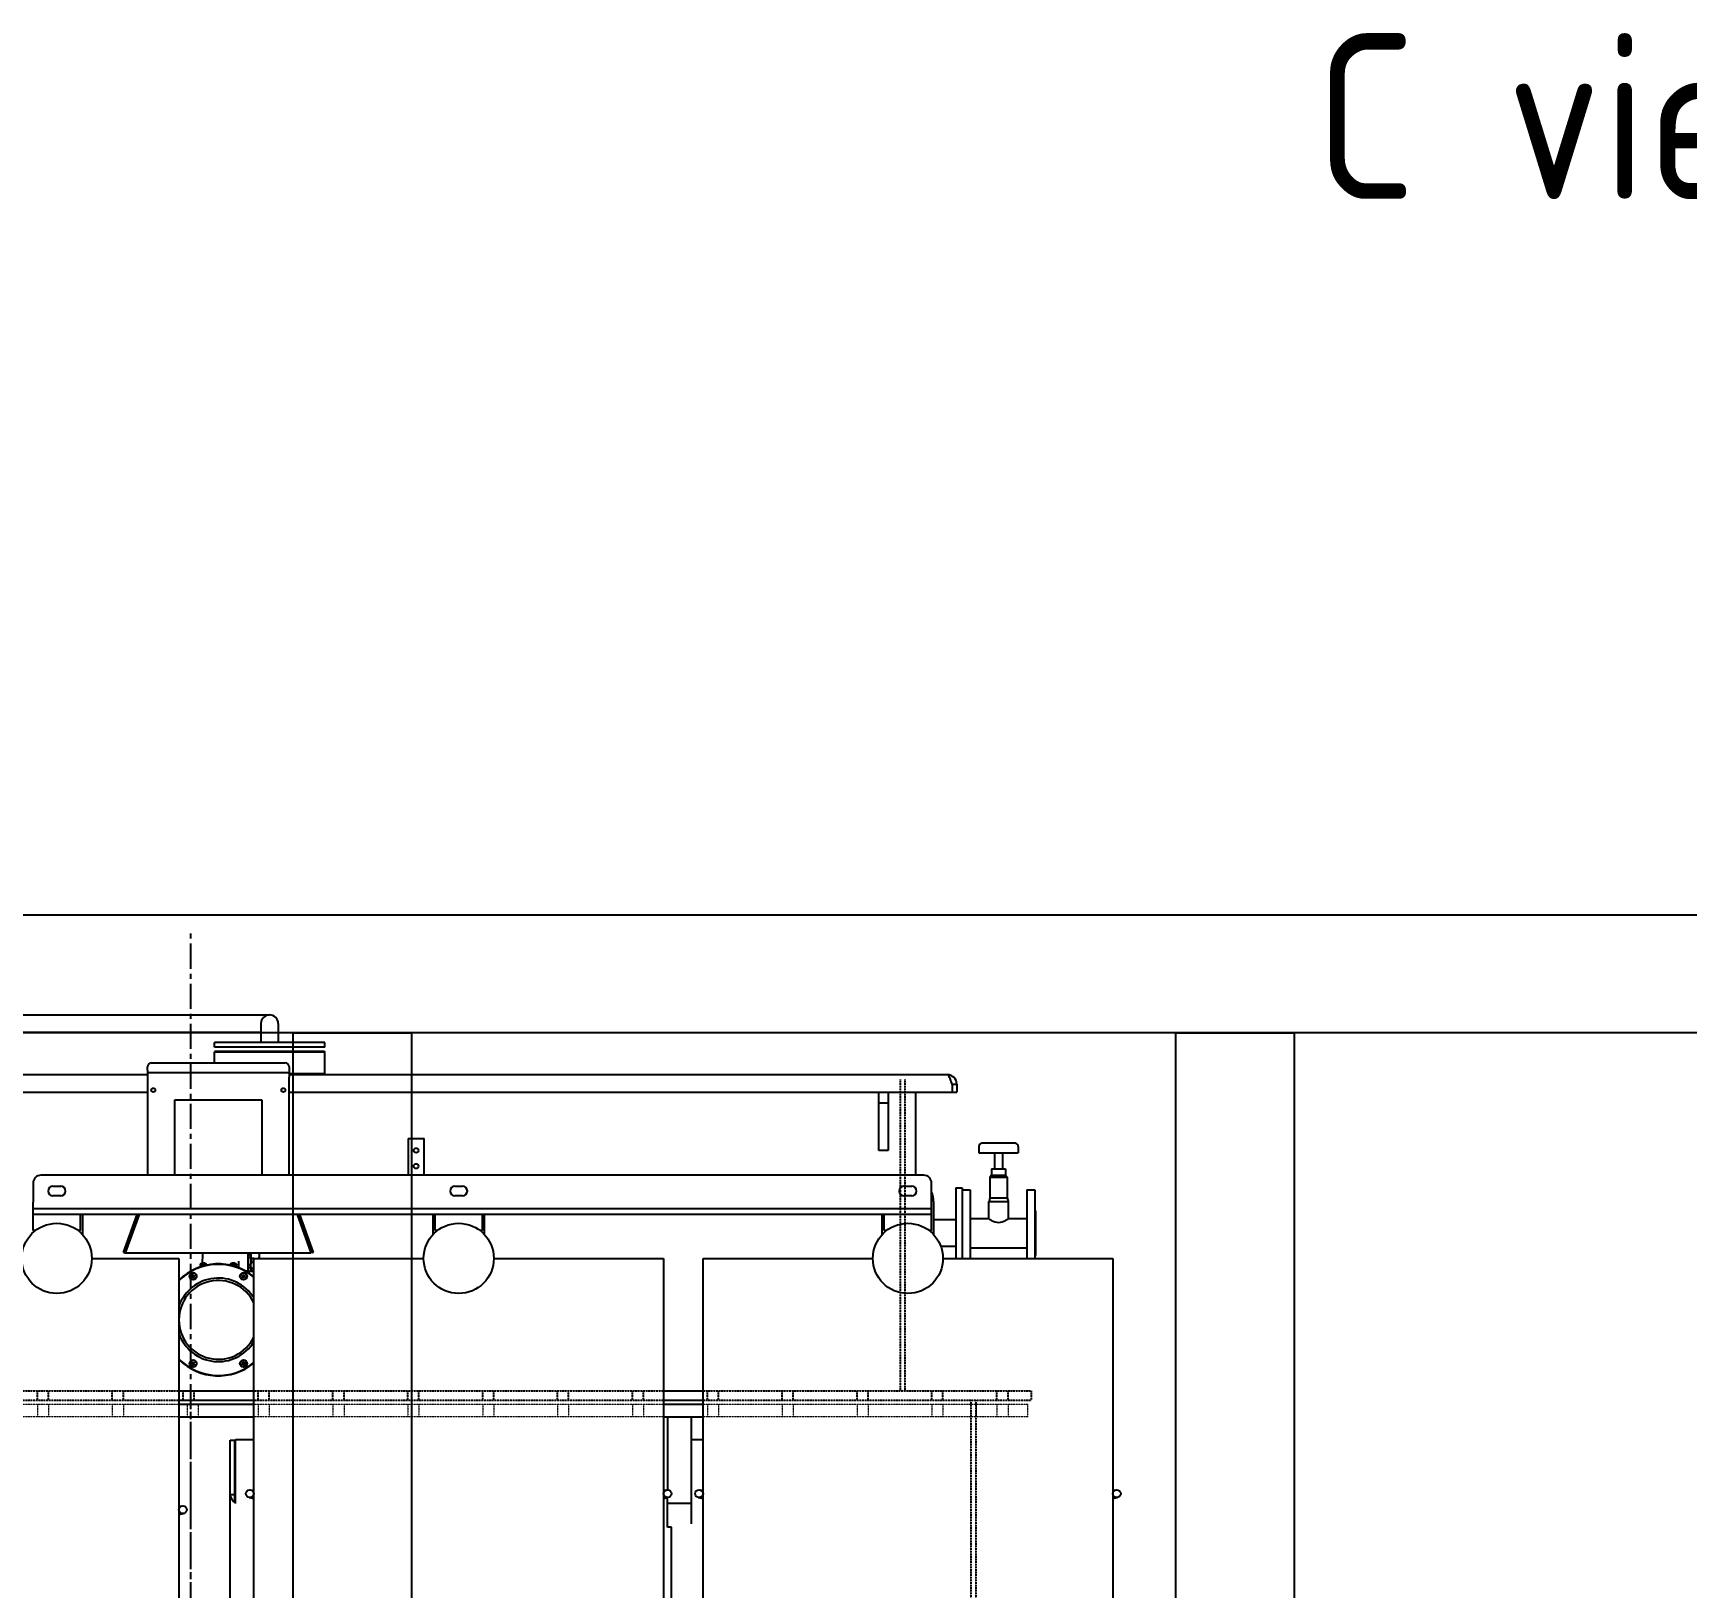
# Model space of a CAD drawing. Extents: x 59521 to 184406, y -1257 to 56672.
# Drawn here: x 86552 to 88650, y 15352 to 17325 of the extents above; entities that cross this region are included whole.
import ezdxf

# ---------------------------------------------------------------- set-up
doc = ezdxf.new("R2010")
doc.units = 0
doc.header["$MEASUREMENT"] = 0
for name, pattern in [('CENTER', [50.8, 31.75, -6.35, 6.35, -6.35]), ('EB_DASH', [6, 3, -3]), ('HIDDEN', [0.375, 0.25, -0.125]), ('PHANTOM', [63.5, 31.75, -6.35, 6.35, -6.35, 6.35, -6.35])]:
    doc.linetypes.add(name, pattern=pattern)
doc.layers.get('0').update_dxf_attribs({"linetype": 'CONTINUOUS'})
for name, color, linetype in [('03-JI-ZHUN-XIAN', 7, 'CONTINUOUS'), ('ASM01-JI-ZHUN', 7, 'CONTINUOUS'), ('DEFAULT_3', 7, 'PHANTOM')]:
    doc.layers.add(name, color=color, linetype=linetype)
doc.layers.add('DEFAULT_2', color=8, linetype='EB_DASH', lineweight=0)
doc.layers.add('THICK', color=7, linetype='CONTINUOUS', lineweight=0)
doc.styles.add('GB', font='gbenor.shx', dxfattribs={"bigfont": 'gbcbig.shx'})

# ---------------------------------------------------------------- blocks, each defined once
blk = doc.blocks.new('rt666')
at = {"color": 87, "linetype": 'Continuous'}
for p, q in [((-1270, 477), (-240, 477)), ((-251, 466), (-251, 442)), ((-229, 466), (-229, 442)), ((-1270, 455), (-251, 455)), ((-310, 436), (-310, 442)), ((-170, 442), (-310, 442)), ((-170, 436), (-170, 442)), ((-170, 436), (-310, 436)), ((-309, 431), (-310, 430)), ((-310, 416), (-310, 430)), ((-310, 430), (-170, 430)), ((-309, 431), (-171, 431)), ((-171, 431), (-170, 430)), ((-170, 402), (-170, 430)), ((-395, 407), (-395, 411)), ((-390, 416), (-220, 416)), ((-215, 411), (-215, 407)), ((-170, 402), (-215, 402)), ((-171, 401), (-170, 402)), ((-395, 398), (-395, 273.5)), ((-215, 273.5), (-215, 398)), ((533, 305), (533, 379)), ((545, 379), (545, 305)), ((580, 273.5), (580, 379)), ((545, 365), (533, 365)), ((545, 305), (533, 305)), ((660, 310), (660, 302)), ((660, 302), (710, 302)), ((706, 314), (664, 314)), ((680, 302), (680, 281.6)), ((690, 302), (690, 281.6)), ((710, 310), (710, 302)), ((590, 273.5), (-530, 273.5)), ((676, 273.6), (674, 271.1)), ((676, 281.6), (676, 273.6)), ((676, 281.6), (694, 281.6)), ((676, 273.6), (694, 273.6)), ((694, 281.6), (694, 273.6)), ((694, 273.6), (695.9, 271.1)), ((-540, 263.5), (-540, 239.5)), ((-515, 259.5), (-505, 259.5)), ((-5, 259.5), (5, 259.5)), ((565, 259.5), (575, 259.5)), ((600, 239.5), (600, 263.5)), ((631, 257.5), (631, 168)), ((631, 257.5), (639, 257.5)), ((639, 257.5), (639, 168)), ((639, 255), (649, 255)), ((649, 255), (649, 168)), ((674, 271.1), (674, 244.7)), ((674, 271.1), (695.9, 271.1)), ((695.9, 271.1), (695.9, 244.7)), ((721, 255), (721, 168)), ((721, 255), (731, 255)), ((731, 255), (731, 168)), ((-540, 203.5), (-540, 231.5)), ((-540, 231.5), (600, 231.5)), ((-505, 247.5), (-515, 247.5)), ((5, 247.5), (-5, 247.5)), ((575, 247.5), (565, 247.5)), ((600, 203.5), (600, 231.5)), ((602.5, 240), (602.5, 198.4)), ((672.5, 218.5), (672.5, 240)), ((672.5, 240), (697.5, 240)), ((674, 244.7), (673, 240)), ((674, 244.7), (695.9, 244.7)), ((695.9, 244.7), (697, 240)), ((697.5, 218.5), (697.5, 240)), ((600, 223.5), (-540, 223.5)), ((-480, 203.5), (-480, 223.5)), ((-477.5, 223.5), (-477.5, 198.4)), ((-32.5, 198.4), (-32.5, 223.5)), ((-30, 203.5), (-30, 223.5)), ((30, 203.5), (30, 223.5)), ((32.5, 223.5), (32.5, 198.4)), ((537.5, 198.4), (537.5, 223.5)), ((540, 203.5), (540, 223.5)), ((631, 217), (602.5, 217)), ((649, 218.5), (672.5, 218.5)), ((697.5, 218.5), (721, 218.5)), ((731, 229.5), (732, 228.5)), ((732, 228.5), (732, 171.5)), ((-536.8, 203.5), (-540, 203.5)), ((-480, 203.5), (-483.2, 203.5)), ((-26.8, 203.5), (-30, 203.5)), ((30, 203.5), (26.8, 203.5)), ((543.2, 203.5), (540, 203.5)), ((600, 203.5), (596.8, 203.5)), ((-465.5, 168), (-355, 168)), ((-355, 168), (-355, -1732)), ((-260, -1732), (-260, 168)), ((-260, 168), (-44.5, 168)), ((44.5, 168), (260, 168)), ((260, 168), (260, -1732)), ((310, -1732), (310, 168)), ((310, 168), (525.5, 168)), ((631, 183), (611.8, 183)), ((614.5, 168), (830, 168)), ((649, 181.5), (721, 181.5)), ((731, 170.5), (732, 171.5)), ((830, 168), (830, -1732)), ((-355, -17), (-260, -17)), ((260, -17), (310, -17)), ((-355, -33), (-260, -33)), ((260, -33), (310, -33)), ((265, -33), (265, -125.5)), ((295, -33), (295, -168.7)), ((-264.1, -125.6), (-260, -126.4)), ((260, -126.4), (264.1, -125.6)), ((305.9, -125.6), (310, -126.4)), ((830, -126.4), (834.1, -125.6)), ((-355, -146.8), (-350.9, -146)), ((-266, -135.4), (-260, -136.6)), ((260, -136.6), (266, -135.4)), ((265, -173), (265, -135.6)), ((295, -143), (265, -143)), ((304, -135.4), (310, -136.6)), ((830, -136.6), (836, -135.4)), ((-355, -157), (-349, -155.8)), ((270, -173), (265, -173))]:
    blk.add_line(p, q, dxfattribs=at)
for centre, radius in [((-510, 168), 44.5), ((0, 168), 44.5), ((570, 168), 44.5), ((-265, -130.5), 5), ((265, -130.5), 5), ((305, -130.5), 5), ((835, -130.5), 5), ((-350, -150.9), 5)]:
    blk.add_circle(centre, radius, dxfattribs=at)
for centre, radius, start, end in [((-240, 466), 11, 0, 180), ((-390, 411), 5, 90, 180), ((-220, 411), 5, 0, 90), ((664, 310), 4, 90, 180), ((706, 310), 4, 0, 90), ((-530, 263.5), 10, 90, 180), ((590, 263.5), 10, 0, 90), ((-515, 253.5), 6, 90, 270), ((-505, 253.5), 6, 270, 90), ((-5, 253.5), 6, 90, 270), ((5, 253.5), 6, 270, 90), ((565, 253.5), 6, 90, 270), ((575, 253.5), 6, 270, 90), ((570, 240), 32.5, 0, 22.151)]:
    blk.add_arc(centre, radius, start, end, dxfattribs=at)
blk.add_open_spline([(672.5, 218.5), (673.7, 217.7), (677.5, 215.3), (685, 212.5), (692.5, 215.3), (696.3, 217.7), (697.5, 218.5)], degree=3, knots=[0, 0, 0, 0, 0.160212, 0.500002, 0.839791, 1, 1, 1, 1], dxfattribs=at)
at = {"layer": '03-JI-ZHUN-XIAN', "color": 87, "linetype": 'Continuous'}
for p, q in [((-395, 401), (-562.3, 401)), ((-395, 407), (-395, 398)), ((-395, 404), (-215, 404)), ((-215, 407), (-215, 398)), ((620, 401), (-215, 401)), ((-554.3, 379), (-395, 379)), ((-215, 379), (632, 379)), ((626, 389), (626, 379)), ((626, 389), (632, 389)), ((632, 389), (632, 379)), ((-360, 273.5), (-360, 369)), ((-360, 369), (-250, 369)), ((-250, 369), (-250, 273.5)), ((-64, 320), (-64, 273.5)), ((-64, 320), (-44, 320)), ((-44, 273.5), (-44, 320)), ((-540, 231.5), (-540, 239.5)), ((600, 231.5), (600, 239.5)), ((-425.5, 175.6), (-408.1, 223.5)), ((-423.6, 174.9), (-406, 223.5)), ((-405.3, 223.5), (-423, 174.9)), ((-187, 174.9), (-204.7, 223.5)), ((-204, 223.5), (-186.4, 174.9)), ((-201.9, 223.5), (-184.5, 175.6)), ((-425.5, 175.6), (-423.6, 174.9)), ((-423, 174.9), (-187, 174.9)), ((-325.1, 173), (-325.5, 161.8)), ((-267, 151.8), (-267, 174.9)), ((-266.5, 169.3), (-266.5, 172.7)), ((-264.2, 172.7), (-266.5, 172.7)), ((-266.5, 169.3), (-264.2, 169.3)), ((-264.2, 172.7), (-264.2, 169.3)), ((-263.7, 173.1), (-263.7, 174.9)), ((-263.7, 173.1), (-263.7, 170.5)), ((-263.7, 151.7), (-263.7, 170.4)), ((-263, 163.3), (-263, 168)), ((-260, 168), (-263, 168)), ((-253.2, 174.9), (-253.2, 168)), ((-184.5, 175.6), (-186.4, 174.9)), ((-338, 147.5), (-337.3, 147.7)), ((-337.4, 145.7), (-338, 147.5)), ((-336, 143.3), (-338, 147.5)), ((-336.7, 143.1), (-337.3, 147.7)), ((-337.3, 147.7), (-336.8, 145.9)), ((-331, 157), (-331, 156)), ((-331, 157), (-328.4, 157)), ((-328.5, 157.8), (-328.5, 157)), ((-328.5, 157.8), (-326, 157.8)), ((-328, 160.6), (-328, 158.9)), ((-328, 160.6), (-320, 160.6)), ((-322.1, 158.9), (-328, 158.9)), ((-327.1, 158.9), (-327.1, 157.8)), ((-325.9, 161.7), (-325.9, 161.7)), ((-324.3, 162), (-324.3, 161.7)), ((-324.3, 161.7), (-324, 161.7)), ((-324.3, 158.3), (-324.3, 158.9)), ((-324, 161.7), (-323.8, 161.7)), ((-323.8, 161.7), (-323.7, 161.7)), ((-323.7, 161.7), (-323.7, 162)), ((-323.7, 158.9), (-323.7, 158.4)), ((-322.1, 161.7), (-322.1, 161.7)), ((-320, 160.6), (-320, 159.3)), ((-290, 160.6), (-290, 159.3)), ((-290, 160.6), (-282, 160.6)), ((-287.9, 161.7), (-287.9, 161.7)), ((-282, 158.9), (-287.9, 158.9)), ((-286.3, 162), (-286.3, 161.7)), ((-286.3, 161.7), (-286, 161.7)), ((-286.3, 158.4), (-286.3, 158.9)), ((-286, 161.7), (-285.8, 161.7)), ((-285.8, 161.7), (-285.7, 161.7)), ((-285.7, 161.7), (-285.7, 162)), ((-285.7, 158.9), (-285.7, 158.3)), ((-284.1, 161.7), (-284.1, 161.7)), ((-284, 157.8), (-281.5, 157.8)), ((-282.9, 158.9), (-282.9, 157.8)), ((-282, 160.6), (-282, 158.9)), ((-281.6, 157), (-279, 157)), ((-281.5, 157.8), (-281.5, 157)), ((-279, 156), (-279, 164.5)), ((-274.9, 146.7), (-274.4, 147.3)), ((-271.6, 143.6), (-274.4, 147.3)), ((-274.4, 147.3), (-273, 145.9)), ((-274.3, 143.5), (-271.7, 147.3)), ((-273, 145.9), (-271.7, 147.3)), ((-271.7, 147.3), (-271.2, 146.9)), ((-270.5, 152), (-267, 152)), ((-267, 151.8), (-266.6, 151.4)), ((-266.5, 156.3), (-266.5, 159.7)), ((-264.2, 159.7), (-266.5, 159.7)), ((-266.5, 156.3), (-264.2, 156.3)), ((-266.5, 151.3), (-266.5, 151.5)), ((-264.2, 151.5), (-266.5, 151.5)), ((-264.2, 151.3), (-266.5, 151.3)), ((-264.2, 159.7), (-264.2, 156.3)), ((-263.8, 151.8), (-264.2, 151.3)), ((-264.2, 151.5), (-264.2, 151.3)), ((-263, 163.3), (-260, 163.3)), ((-263, 152.2), (-263, 155)), ((-260, 155), (-263, 155)), ((-263, 152.2), (-260, 152.2)), ((-260, 151.5), (-263, 151.5)), ((-339.3, 145.1), (-334.7, 145.8)), ((-339.3, 145.1), (-337.4, 145.7)), ((-339.1, 144.4), (-339.3, 145.1)), ((-339.1, 144.4), (-334.9, 146.4)), ((-337.2, 145), (-339.1, 144.4)), ((-336.6, 145.2), (-337.4, 145.7)), ((-337.2, 145), (-336.8, 145.9)), ((-336.7, 143.1), (-337.2, 145)), ((-336.8, 145.9), (-334.9, 146.4)), ((-336, 143.3), (-336.7, 143.1)), ((-334.7, 145.8), (-336.6, 145.2)), ((-336.6, 145.2), (-336, 143.3)), ((-334.9, 146.4), (-334.7, 145.8)), ((-273.5, 145.4), (-274.9, 146.7)), ((-271.1, 144.1), (-274.9, 146.7)), ((-274.8, 144), (-271.2, 146.9)), ((-274.8, 144), (-273.5, 145.4)), ((-274.3, 143.5), (-274.8, 144)), ((-273, 144.9), (-274.3, 143.5)), ((-273.5, 145.4), (-272.5, 145.4)), ((-273, 144.9), (-273, 145.9)), ((-271.6, 143.6), (-273, 144.9)), ((-271.2, 146.9), (-272.5, 145.4)), ((-272.5, 145.4), (-271.1, 144.1)), ((-271.1, 144.1), (-271.6, 143.6)), ((-338.9, 35.9), (-338.4, 36.4)), ((-337.5, 34.6), (-338.9, 35.9)), ((-335.1, 33.3), (-338.9, 35.9)), ((-338.8, 33.1), (-335.2, 36)), ((-338.8, 33.1), (-337.5, 34.6)), ((-338.3, 32.7), (-338.8, 33.1)), ((-335.6, 32.7), (-338.4, 36.4)), ((-338.4, 36.4), (-337, 35.1)), ((-338.3, 32.7), (-335.7, 36.5)), ((-337, 34.1), (-338.3, 32.7)), ((-337.5, 34.6), (-336.5, 34.6)), ((-337, 35.1), (-335.7, 36.5)), ((-337, 34.1), (-337, 35.1)), ((-335.6, 32.7), (-337, 34.1)), ((-335.2, 36), (-336.5, 34.6)), ((-336.5, 34.6), (-335.1, 33.3)), ((-335.7, 36.5), (-335.2, 36)), ((-335.1, 33.3), (-335.6, 32.7)), ((-275.3, 34.2), (-270.7, 34.9)), ((-275.3, 34.2), (-273.4, 34.8)), ((-275.1, 33.6), (-275.3, 34.2)), ((-275.1, 33.6), (-270.9, 35.6)), ((-273.2, 34.1), (-275.1, 33.6)), ((-274, 36.7), (-273.3, 36.9)), ((-273.4, 34.8), (-274, 36.7)), ((-272, 32.5), (-274, 36.7)), ((-272.6, 34.3), (-273.4, 34.8)), ((-272.7, 32.3), (-273.3, 36.9)), ((-273.3, 36.9), (-272.8, 35)), ((-273.2, 34.1), (-272.8, 35)), ((-272.7, 32.3), (-273.2, 34.1)), ((-272.8, 35), (-270.9, 35.6)), ((-272, 32.5), (-272.7, 32.3)), ((-270.7, 34.9), (-272.6, 34.3)), ((-272.6, 34.3), (-272, 32.5)), ((-270.9, 35.6), (-270.7, 34.9)), ((-355, 0), (-260, 0)), ((260, 0), (310, 0)), ((-355, -12), (-260, -12)), ((260, -12), (310, -12)), ((-290, -794), (-290, -62.5)), ((-290, -62.5), (-284, -62.5)), ((-284, -142), (-284, -62.5)), ((-283, -143.2), (-283, -62)), ((-283, -62), (-260, -62)), ((295, -62), (310, -62)), ((-290, -131.6), (-284, -131.6)), ((-283, -142), (-284, -142)), ((270, -794), (270, -173))]:
    blk.add_line(p, q, dxfattribs=at)
at = {"layer": '03-JI-ZHUN-XIAN', "color": 87, "linetype": 'HIDDEN'}
for p, q in [((560, 395), (560, 0)), ((566, 395), (566, 0)), ((-665, 0), (-355, 0)), ((-534.5, -12), (-534.5, 0)), ((-520.5, -12), (-520.5, 0)), ((-439.5, -12), (-439.5, 0)), ((-425.5, -12), (-425.5, 0)), ((-349.5, -12), (-349.5, 0)), ((-335.5, -12), (-335.5, 0)), ((-260, 0), (260, 0)), ((-254.5, -12), (-254.5, 0)), ((-240.5, -12), (-240.5, 0)), ((-159.5, -12), (-159.5, 0)), ((-145.5, -12), (-145.5, 0)), ((-64.5, -12), (-64.5, 0)), ((-50.5, -12), (-50.5, 0)), ((30.5, -12), (30.5, 0)), ((44.5, -12), (44.5, 0)), ((125.5, -12), (125.5, 0)), ((139.5, -12), (139.5, 0)), ((220.5, -12), (220.5, 0)), ((234.5, -12), (234.5, 0)), ((310, 0), (727, 0)), ((315.5, -12), (315.5, 0)), ((329.5, -12), (329.5, 0)), ((410.5, -12), (410.5, 0)), ((424.5, -12), (424.5, 0)), ((505.5, -12), (505.5, 0)), ((519.5, -12), (519.5, 0)), ((600.5, -12), (600.5, 0)), ((614.5, -12), (614.5, 0)), ((683, -12), (683, 0)), ((697, -12), (697, 0)), ((727, -12), (727, 0)), ((-665, -12), (-355, -12)), ((-260, -12), (260, -12)), ((310, -12), (727, -12)), ((650, -12), (650, -1982)), ((656, -12), (656, -1982))]:
    blk.add_line(p, q, dxfattribs=at)
at = {"layer": '03-JI-ZHUN-XIAN', "color": 87, "linetype": 'Continuous'}
for centre, radius in [((-387.5, 381.5), 2.5), ((-222.5, 381.5), 2.5), ((-54, 305), 3), ((-54, 285), 3), ((-337, 145.4), 4.5), ((-337, 145.4), 4.2), ((-273, 145.4), 4.5), ((-273, 145.4), 4.2), ((-337, 34.6), 4.5), ((-337, 34.6), 4.2), ((-273, 34.6), 4.5), ((-273, 34.6), 4.2)]:
    blk.add_circle(centre, radius, dxfattribs=at)
for centre, radius, start, end in [((620, 389), 12, 0, 90), ((521.6, 358.2), 108.9, 18.3831, 18.994), ((620, 389), 6, 0, 35.5122), ((-322.1, 172.9), 3, 137.9802, 178), ((-265.6, 174.2), 2.02, 314.346, 319.3873), ((-305, 90), 71, 50.6339, 134.8154), ((-305, 90), 70.5, 50.3026, 135.2269), ((-324, 155.5), 6.5, 107.2821, 127.9799), ((-324.9, 160.2), 1.72, 114.6505, 123.1331), ((-323.7, 154.9), 7.16, 105.2708, 106.1539), ((-324.9, 160.1), 1.86, 111.3945, 114.6952), ((-324.2, 156.8), 5.16, 103.5219, 105.2969), ((-324.8, 159.9), 2.04, 106.9265, 111.3671), ((-324.5, 158.2), 3.79, 100.7915, 103.5379), ((-324.7, 159.6), 2.38, 102.5509, 106.9062), ((-324.6, 158.8), 3.13, 99.2041, 100.7398), ((-324.6, 159.2), 2.77, 100.8695, 102.6045), ((-324.5, 158.6), 3.34, 97.4948, 100.8059), ((-324.7, 159.3), 2.64, 95.0879, 99.2648), ((-324.4, 157.8), 4.15, 96.507, 97.5609), ((-324.8, 159.6), 2.3, 93.1347, 95.0248), ((-324.3, 156.6), 5.35, 94.5477, 96.4551), ((-324.8, 159.9), 2.07, 88.3114, 93.1785), ((-324.1, 154.4), 7.58, 93.9396, 94.5963), ((-324.8, 160), 1.9, 85.679, 88.2698), ((-324.7, 160.2), 1.77, 77.5983, 85.7273), ((-323.2, 160.2), 1.73, 94.6186, 102.9), ((-323.9, 154.4), 7.55, 85.4411, 86.1118), ((-323.2, 160.1), 1.85, 92.0131, 94.6647), ((-323.7, 156.7), 5.25, 83.5487, 85.4914), ((-323.2, 159.9), 2.02, 86.9801, 91.9703), ((-323.6, 157.9), 4.05, 82.4138, 83.4943), ((-323.2, 159.7), 2.25, 85.0869, 87.0249), ((-323.3, 159.4), 2.58, 80.7446, 85.0212), ((-323.3, 158.9), 3.06, 79.2403, 80.8077), ((-323.4, 159.3), 2.68, 77.2149, 79.0067), ((-323.5, 158.2), 3.73, 76.3962, 79.1863), ((-323.3, 159.6), 2.3, 72.7688, 77.2706), ((-323.8, 156.9), 5.13, 74.6268, 76.4129), ((-323.2, 160), 1.97, 68.163, 72.747), ((-324.5, 154.4), 7.73, 73.4778, 74.6304), ((-323.1, 160.1), 1.78, 63.3205, 68.1507), ((-323.1, 160.2), 1.67, 56.1025, 63.3237), ((-324, 155.5), 6.5, 52.0201, 72.7179), ((-286, 155.5), 6.5, 107.2821, 127.9799), ((-286.9, 160.2), 1.72, 114.6505, 123.1331), ((-285.7, 154.9), 7.16, 105.2708, 106.1539), ((-286.9, 160.1), 1.86, 111.3945, 114.6952), ((-286.2, 156.8), 5.16, 103.5219, 105.2969), ((-286.8, 159.9), 2.04, 106.9265, 111.3671), ((-286.5, 158.2), 3.79, 100.7915, 103.5379), ((-286.7, 159.6), 2.38, 102.5509, 106.9062), ((-286.6, 158.8), 3.13, 99.2041, 100.7398), ((-286.6, 159.2), 2.77, 100.8695, 102.6045), ((-286.5, 158.6), 3.34, 97.4948, 100.8059), ((-286.7, 159.3), 2.64, 95.0879, 99.2648), ((-286.4, 157.8), 4.15, 96.507, 97.5609), ((-286.8, 159.6), 2.3, 93.1347, 95.0248), ((-286.3, 156.6), 5.35, 94.5477, 96.4551), ((-286.8, 159.9), 2.07, 88.3114, 93.1785), ((-286.1, 154.4), 7.58, 93.9396, 94.5963), ((-286.8, 160), 1.9, 85.679, 88.2698), ((-286.7, 160.2), 1.77, 77.5983, 85.7273), ((-285.2, 160.2), 1.73, 94.6186, 102.9), ((-285.9, 154.4), 7.55, 85.4411, 86.1118), ((-285.2, 160.1), 1.85, 92.0131, 94.6647), ((-285.7, 156.7), 5.25, 83.5487, 85.4914), ((-285.2, 159.9), 2.02, 86.9801, 91.9703), ((-285.6, 157.9), 4.05, 82.4138, 83.4943), ((-285.2, 159.7), 2.25, 85.0869, 87.0249), ((-285.3, 159.4), 2.58, 80.7446, 85.0212), ((-285.3, 158.9), 3.06, 79.2403, 80.8077), ((-285.4, 159.3), 2.68, 77.2149, 79.0067), ((-285.5, 158.2), 3.73, 76.3962, 79.1863), ((-285.3, 159.6), 2.3, 72.7688, 77.2706), ((-285.8, 156.9), 5.13, 74.6268, 76.4129), ((-285.2, 160), 1.97, 68.163, 72.747), ((-286.5, 154.4), 7.73, 73.4778, 74.6304), ((-285.1, 160.1), 1.78, 63.3205, 68.1507), ((-285.1, 160.2), 1.67, 56.1025, 63.3237), ((-286, 155.5), 6.5, 52.0201, 72.7179), ((-268, 161.7), 4.23, 332.9594, 336.8402), ((-265.6, 153), 2.02, 314.346, 319.3873), ((-268.8, 162), 5.08, 336.8443, 340.076), ((-305, 90), 53, 31.8022, 160.7037), ((-305, 90), 50, 25.7843, 334.2157), ((-305, 90), 53, 199.3018, 328.1964), ((-305, 90), 70.5, 224.7735, 309.6974), ((-305, 90), 71, 225.1846, 309.3661), ((-230.4, -92.2), 73.2, 221.0759, 221.3632), ((-194.3, -60.2), 121.4, 221.4101, 222.0215)]:
    blk.add_arc(centre, radius, start, end, dxfattribs=at)
for points, knots in [([(624.5, 393.6), (623.9, 395.4), (623, 397.9), (621, 401), (620, 401)], [0, 0, 0, 0, 0.658561, 1, 1, 1, 1]), ([(-325.9, 161.7), (-325.9, 161.7), (-325.8, 161.7), (-325.7, 161.8), (-325.7, 161.8)], [0, 0, 0, 0, 0.499271, 1, 1, 1, 1]), ([(-324.3, 162), (-324.4, 162), (-324.5, 162), (-324.6, 162), (-324.6, 162)], [0, 0, 0, 0, 0.499277, 1, 1, 1, 1]), ([(-323.7, 162), (-323.6, 162), (-323.5, 162), (-323.4, 162), (-323.4, 162)], [0, 0, 0, 0, 0.499267, 1, 1, 1, 1]), ([(-323, 161.9), (-323, 161.9), (-322.9, 161.9), (-322.9, 161.9), (-322.9, 161.9)], [0, 0, 0, 0, 0.500444, 1, 1, 1, 1]), ([(-322.1, 161.7), (-322.1, 161.7), (-322.2, 161.7), (-322.3, 161.8), (-322.3, 161.8)], [0, 0, 0, 0, 0.499309, 1, 1, 1, 1]), ([(-287.9, 161.7), (-287.9, 161.7), (-287.8, 161.7), (-287.7, 161.8), (-287.7, 161.8)], [0, 0, 0, 0, 0.499271, 1, 1, 1, 1]), ([(-286.3, 162), (-286.4, 162), (-286.5, 162), (-286.6, 162), (-286.6, 162)], [0, 0, 0, 0, 0.499277, 1, 1, 1, 1]), ([(-285.7, 162), (-285.6, 162), (-285.5, 162), (-285.4, 162), (-285.4, 162)], [0, 0, 0, 0, 0.499267, 1, 1, 1, 1]), ([(-285, 161.9), (-285, 161.9), (-284.9, 161.9), (-284.9, 161.9), (-284.9, 161.9)], [0, 0, 0, 0, 0.500444, 1, 1, 1, 1]), ([(-284.1, 161.7), (-284.1, 161.7), (-284.2, 161.7), (-284.3, 161.8), (-284.3, 161.8)], [0, 0, 0, 0, 0.499309, 1, 1, 1, 1]), ([(-267, 155.5), (-267, 155.5), (-267, 155.5), (-266.9, 155.6), (-266.9, 155.6)], [0, 0, 0, 0, 0.499249, 1, 1, 1, 1]), ([(-290, -131.6), (-290, -133.9), (-288.3, -137.1), (-286.2, -139.6), (-285.6, -140.3)], [0, 0, 0, 0, 0.714963, 1, 1, 1, 1]), ([(-284.4, -141.5), (-284.4, -141.6), (-284.2, -141.8), (-284.1, -141.9), (-284, -142)], [0, 0, 0, 0, 0.499835, 1, 1, 1, 1])]:
    blk.add_open_spline(points, degree=3, knots=knots, dxfattribs=at)
for points in [[(626, 389), (625.6, 390.2), (625.3, 391.3), (624.9, 392.5)], [(-266.5, 172.7), (-266.7, 173), (-266.9, 173.2), (-267, 173.5)], [(-267, 167.7), (-266.9, 168.2), (-266.7, 168.8), (-266.5, 169.3)], [(-264.2, 169.3), (-264, 168.8), (-263.8, 168.2), (-263.7, 167.7)], [(-263.7, 173.5), (-263.8, 173.3), (-263.9, 173.1), (-264.1, 172.9)], [(-263.7, 173.1), (-263.6, 173.7), (-263.4, 174.3), (-263.2, 174.9)], [(-263, 168), (-263.3, 168.8), (-263.6, 169.6), (-263.7, 170.5)], [(-253.2, 170.5), (-253.3, 169.6), (-253.6, 168.8), (-253.9, 168)], [(-253.7, 174.9), (-253.5, 174.3), (-253.3, 173.7), (-253.2, 173.1)], [(-266.5, 159.7), (-266.7, 160.2), (-266.9, 160.8), (-267, 161.3)], [(-266.5, 151.5), (-266.7, 151.8), (-266.9, 152), (-267, 152.3)], [(-266.9, 155.6), (-266.8, 155.8), (-266.7, 156.1), (-266.5, 156.3)], [(-264.2, 156.3), (-264, 156), (-263.8, 155.8), (-263.7, 155.5)], [(-263.7, 152.3), (-263.8, 152.1), (-263.9, 151.8), (-264.1, 151.6)], [(-263.7, 161.3), (-263.8, 161), (-263.9, 160.6), (-264, 160.3)], [(-263.7, 160.6), (-263.6, 161.5), (-263.3, 162.4), (-263, 163.3)], [(-263, 155), (-263.3, 155.8), (-263.6, 156.7), (-263.7, 157.7)], [(-263.7, 152), (-263.5, 152.1), (-263.2, 152.2), (-263, 152.2)], [(-263, 151.5), (-263.2, 151.5), (-263.5, 151.6), (-263.7, 151.7)]]:
    blk.add_open_spline(points, degree=3, dxfattribs=at)
at = {"layer": 'ASM01-JI-ZHUN', "color": 87, "linetype": 'CENTER'}
blk.add_line((-340, -2106), (-340, 585), dxfattribs=at)
at = {"layer": 'DEFAULT_2', "color": 87, "linetype": 'HIDDEN'}
for p, q in [((-665, -17), (-355, -17)), ((-534.5, -17), (-534.5, -33)), ((-520.5, -17), (-520.5, -33)), ((-439.5, -17), (-439.5, -33)), ((-425.5, -17), (-425.5, -33)), ((-344.5, -17), (-344.5, -33)), ((-330.5, -17), (-330.5, -33)), ((-260, -17), (260, -17)), ((-254.5, -17), (-254.5, -33)), ((-240.5, -17), (-240.5, -33)), ((-159.5, -17), (-159.5, -33)), ((-145.5, -17), (-145.5, -33)), ((-64.5, -17), (-64.5, -33)), ((-50.5, -17), (-50.5, -33)), ((30.5, -17), (30.5, -33)), ((44.5, -17), (44.5, -33)), ((125.5, -17), (125.5, -33)), ((139.5, -17), (139.5, -33)), ((220.5, -17), (220.5, -33)), ((234.5, -17), (234.5, -33)), ((310, -17), (722, -17)), ((315.5, -17), (315.5, -33)), ((329.5, -17), (329.5, -33)), ((410.5, -17), (410.5, -33)), ((424.5, -17), (424.5, -33)), ((505.5, -17), (505.5, -33)), ((519.5, -17), (519.5, -33)), ((600.5, -17), (600.5, -33)), ((614.5, -17), (614.5, -33)), ((657, -33), (657, -17)), ((683, -17), (683, -33)), ((697, -17), (697, -33)), ((722, -33), (722, -17)), ((-355, -33), (-665, -33)), ((260, -33), (-260, -33)), ((722, -33), (310, -33))]:
    blk.add_line(p, q, dxfattribs=at)
at = {"layer": 'DEFAULT_3', "color": 87, "linetype": 'PHANTOM'}
blk.add_line((-340, -592), (-340, -12), dxfattribs=at)

msp = doc.modelspace()

# ---------------------------------------------------------------- linework, layer by layer
at = {"layer": 'THICK', "lineweight": -3}
for points in [[(82601.983, 16056.528), (82601.983, 16119.528), (82625.983, 16119.528), (82625.983, 16206.528), (94461.983, 16206.528), (94461.983, 16119.528), (94485.983, 16119.528), (94485.983, 16056.528)], [(87031.983, 13604.528), (86881.983, 13604.528), (86881.983, 16056.528), (87031.983, 16056.528)], [(88151.983, 13604.528), (88001.983, 13604.528), (88001.983, 16056.528), (88151.983, 16056.528)], [(88151.983, 13604.528), (88001.983, 13604.528), (88001.983, 16056.528), (88151.983, 16056.528)]]:
    msp.add_lwpolyline(points, close=True, dxfattribs=at)

# ---------------------------------------------------------------- block references
msp.add_blockref('rt666', (87091.983, 15602.528))

# ---------------------------------------------------------------- texts
at = {"color": 34, "lineweight": 15, "insert": (88890.208, 17324.558), "char_height": 210, "attachment_point": 3, "style": 'GB'}
msp.add_mtext('C view', dxfattribs=at)

doc.saveas('drawing.dxf')
